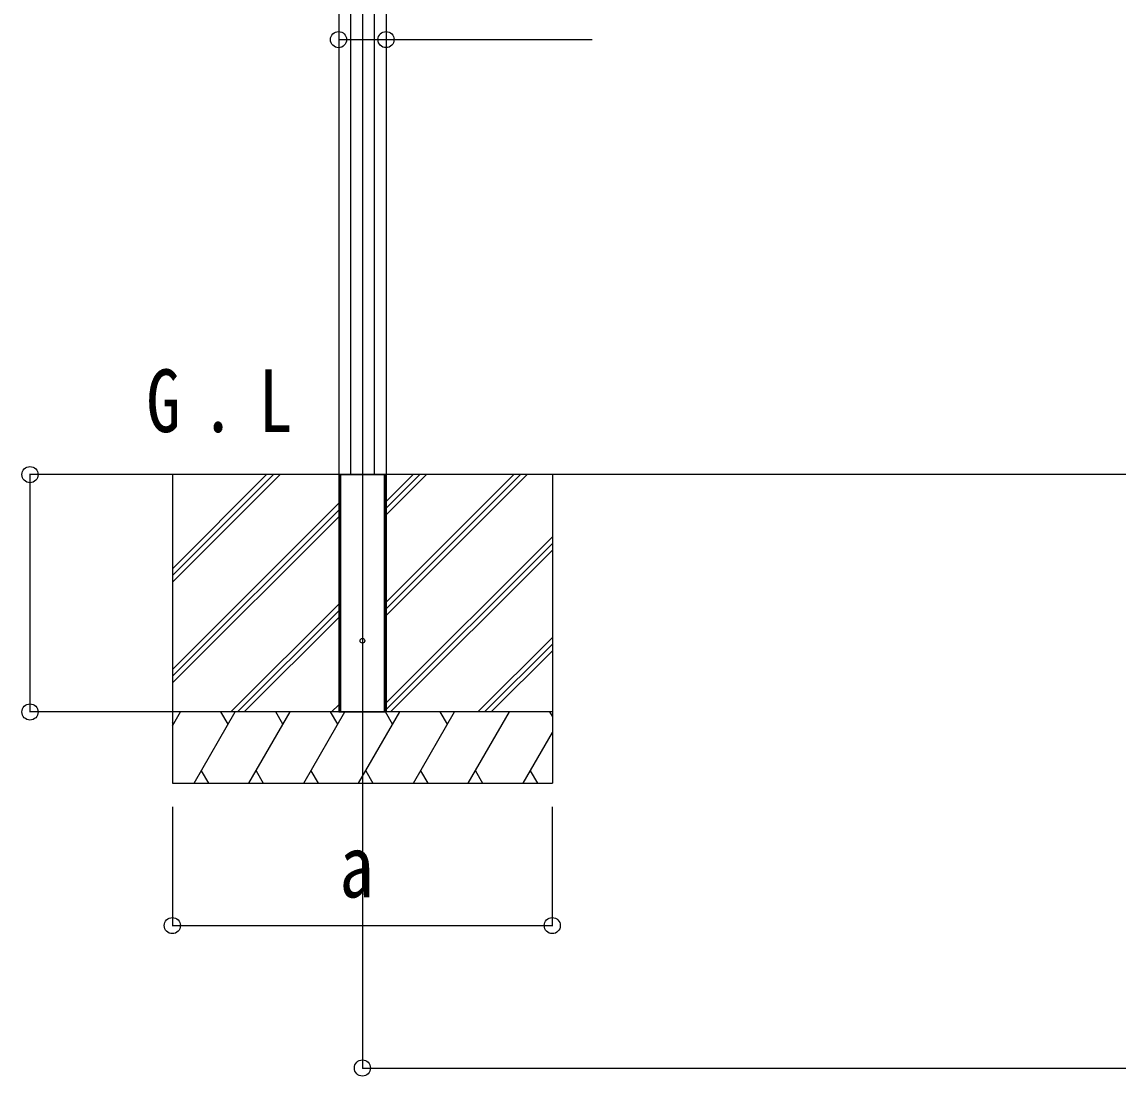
# Model space of a CAD drawing. Units: millimetres, scale not verified. Extents: x -16820 to 16820, y -11880 to 11880.
# Drawn here: x -13732 to -11424, y -9217 to -6996 of the extents above; entities that cross this region are included whole.
import ezdxf
from ezdxf.enums import TextEntityAlignment as Align

# ---------------------------------------------------------------- set-up
doc = ezdxf.new("R2010")
doc.units = ezdxf.units.MM
doc.header["$LTSCALE"] = 60
for name, color, linetype in [('0-2_USER1', 3, 'Continuous'), ('0-3_YKK_12', 2, 'Continuous'), ('0-4_YKK_A1', 4, 'Continuous'), ('0-5_YKK_D', 6, 'Continuous')]:
    doc.layers.add(name, color=color, linetype=linetype)
doc.styles.add('ＭＳ ゴシック', font='')
doc.styles.get('ＭＳ ゴシック').set_extended_font_data('MS Gothic')

msp = doc.modelspace()

# ---------------------------------------------------------------- linework, layer by layer
at = {"layer": '0-3_YKK_12'}
msp.add_line((-13014.92, -5585.03), (-13014.92, -8719.28), dxfattribs=at)
at = {"layer": '0-4_YKK_A1'}
for p, q in [((-13039.74, -5579.62), (-13039.74, -7950)), ((-12990.11, -5579.62), (-12990.11, -7950)), ((-12964.92, -5581.36), (-12964.92, -7950)), ((-4545.98, -7950), (-13653.69, -7950)), ((-13414.92, -7950), (-13414.92, -8600)), ((-13414.92, -8176.63), (-13188.29, -7950)), ((-13414.92, -8148.35), (-13216.57, -7950)), ((-13414.92, -8162.49), (-13202.49, -7950.06)), ((-13064.92, -7946), (-13064.92, -8450)), ((-13064.92, -7950), (-13064.92, -8450)), ((-13062.42, -7950), (-13062.42, -8450)), ((-13060.92, -7950), (-13060.92, -8450)), ((-12968.92, -7950), (-12968.92, -8450)), ((-12967.42, -7950), (-12967.42, -8450)), ((-12965.22, -7950), (-12964.92, -7950)), ((-12964.92, -7946), (-12964.92, -8450)), ((-12964.92, -7950), (-12964.92, -8450)), ((-12964.92, -8035), (-12879.92, -7950)), ((-12964.92, -8020.86), (-12894.06, -7950)), ((-12964.92, -8006.71), (-12908.21, -7950)), ((-12964.92, -8247.13), (-12667.83, -7950.04)), ((-12964.92, -8232.99), (-12681.97, -7950.04)), ((-12964.92, -8218.85), (-12696.11, -7950.04)), ((-12614.92, -7950), (-12614.92, -8600)), ((-13414.92, -8360.48), (-13064.92, -8010.48)), ((-13414.92, -8374.62), (-13064.92, -8024.62)), ((-13414.92, -8388.76), (-13064.92, -8038.76)), ((-12964.92, -8430.98), (-12614.92, -8080.98)), ((-12964.92, -8445.12), (-12614.92, -8095.12)), ((-12955.66, -8450), (-12614.92, -8109.26)), ((-13292.31, -8450), (-13064.92, -8222.61)), ((-13278.17, -8450), (-13064.92, -8236.75)), ((-13264.03, -8450), (-13064.92, -8250.9)), ((-12771.81, -8450), (-12614.92, -8293.11)), ((-12757.67, -8450), (-12614.92, -8307.25)), ((-12743.53, -8450), (-12614.92, -8321.39)), ((-13080.18, -8450), (-13064.92, -8434.74)), ((-12614.92, -8450), (-13414.92, -8450)), ((-13414.92, -8478.94), (-13398.21, -8450)), ((-12614.92, -8450), (-13414.92, -8450)), ((-13369.34, -8600), (-13282.74, -8450)), ((-13297.74, -8475.98), (-13312.74, -8450)), ((-13253.87, -8600), (-13167.27, -8450)), ((-13182.27, -8475.98), (-13197.27, -8450)), ((-13138.4, -8600), (-13051.8, -8450)), ((-13066.8, -8475.98), (-13081.8, -8450)), ((-13064.92, -8450), (-12964.92, -8450)), ((-13022.93, -8600), (-12936.33, -8450)), ((-12951.33, -8475.98), (-12966.33, -8450)), ((-12907.46, -8600), (-12820.86, -8450)), ((-12835.86, -8475.98), (-12850.86, -8450)), ((-12791.99, -8600), (-12705.39, -8450)), ((-12614.92, -8458.66), (-12619.92, -8450)), ((-13413.21, -8475.98), (-13414.92, -8473.02)), ((-12676.52, -8600), (-12614.92, -8493.3)), ((-13354.35, -8574.02), (-13339.35, -8600)), ((-13238.88, -8574.02), (-13223.88, -8600)), ((-13123.41, -8574.02), (-13108.41, -8600)), ((-13007.93, -8574.02), (-12992.94, -8600)), ((-12892.47, -8574.02), (-12877.47, -8600)), ((-12777, -8574.02), (-12762, -8600)), ((-12661.52, -8574.02), (-12646.53, -8600)), ((-13414.92, -8600), (-12614.92, -8600))]:
    msp.add_line(p, q, dxfattribs=at)
msp.add_lwpolyline([(-13064.92, -5581.36), (-13064.92, -7950), (-13064.62, -7950), (-12965.22, -7950)], dxfattribs=at)
msp.add_circle((-13014.92, -8300), 5, dxfattribs=at)
at = {"layer": '0-5_YKK_D'}
for p, q in [((-12965.18, -7032.68), (-12965.18, -7032.66)), ((-13415.92, -7950), (-13715.92, -7950)), ((-13714.92, -7950), (-13714.92, -8450)), ((-13415.92, -8450), (-13715.92, -8450)), ((-13415.17, -8650), (-13415.17, -8901)), ((-13014.93, -8651), (-13014.93, -9201)), ((-12615.17, -8650), (-12615.17, -8901)), ((-13415.17, -8900), (-12615.17, -8900)), ((-13014.93, -9200), (-5214.93, -9200))]:
    msp.add_line(p, q, dxfattribs=at)
msp.add_lwpolyline([(-13065.18, -7033.68), (-12965.18, -7033.66), (-12530.78, -7033.59)], dxfattribs=at)
for centre in [(-13065.18, -7033.68), (-12965.18, -7033.66), (-13714.92, -7950), (-13714.92, -8450), (-13415.17, -8900), (-12615.17, -8900), (-13014.93, -9200)]:
    msp.add_circle(centre, 17, dxfattribs=at)

# ---------------------------------------------------------------- texts
at = {"layer": '0-2_USER1', "style": 'ＭＳ ゴシック', "width": 0.8}
for s, p in [('G', (-13470, -7900)), ('L', (-13233.58, -7900)), ('.', (-13354.8, -7900))]:
    msp.add_text(s, height=132, dxfattribs=at).set_placement(p, align=Align.BOTTOM_LEFT)
at = {"layer": '0-5_YKK_D', "style": 'ＭＳ ゴシック', "width": 0.8}
msp.add_text('a', height=132, dxfattribs=at).set_placement((-13063.17, -8880), align=Align.BOTTOM_LEFT)

doc.saveas('drawing.dxf')
